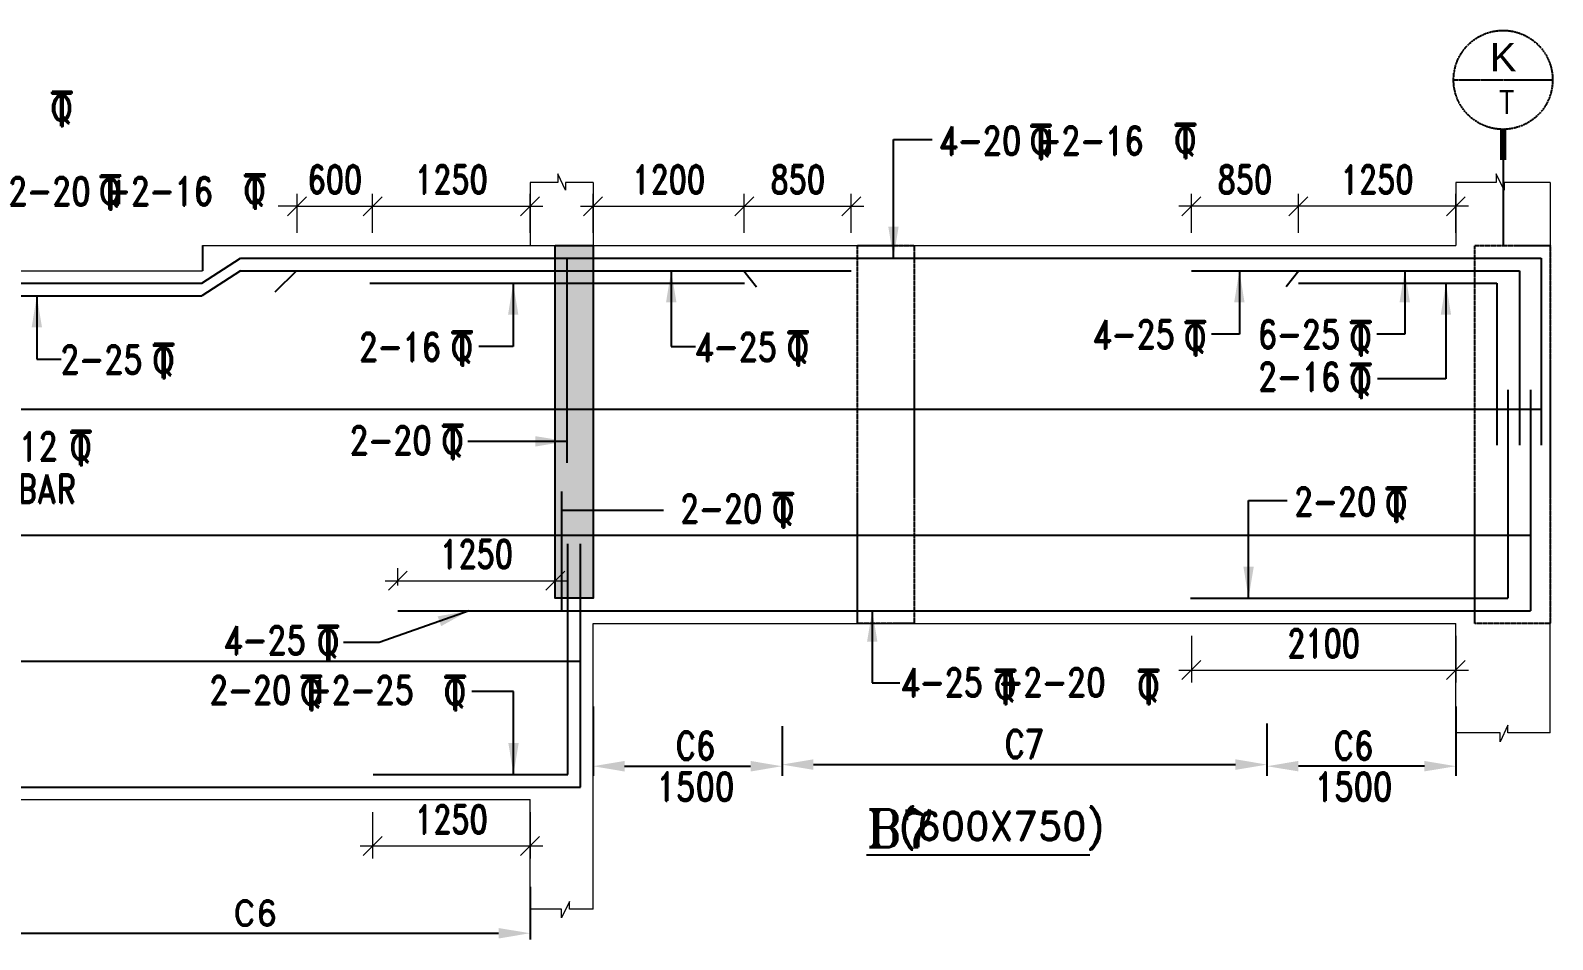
# Model space of a CAD drawing. Header units: millimetres. Extents: x 2061841 to 105821645, y -77612 to 48520811.
# Drawn here: x 2573880 to 2585965, y 35680 to 42899 of the extents above; entities that cross this region are included whole.
import ezdxf
from ezdxf.enums import TextEntityAlignment as Align

# ---------------------------------------------------------------- set-up
doc = ezdxf.new("R2010")
doc.units = ezdxf.units.MM
doc.header["$LTSCALE"] = 10
doc.header["$MEASUREMENT"] = 0
for name, pattern in [('$0$HIDDEN', [0.375, 0.25, -0.125]), ('BASEMENT COLUMN SETTING OUT-PART 2_R4$0$CENTER', [2, 1.25, -0.25, 0.25, -0.25]), ('CENTER', [2, 1.25, -0.25, 0.25, -0.25])]:
    doc.linetypes.add(name, pattern=pattern)
for name, color, linetype in [('A-Grid-Tower', 8, 'CENTER'), ('BASEMENT COLUMN SETTING OUT-PART 2_R4$0$A-GRID-MAIN', 2, 'BASEMENT COLUMN SETTING OUT-PART 2_R4$0$CENTER'), ('BEAM', 4, 'Continuous'), ('BEAM HATCH', 252, 'Continuous'), ('DIM1', 3, 'Continuous'), ('LEADER', 3, 'Continuous'), ('REIN', 1, 'Continuous'), ('SHEET', 7, 'Continuous'), ('VIN_BEAM', 4, 'Continuous')]:
    doc.layers.add(name, color=color, linetype=linetype)
doc.layers.add('TEXT', color=2, linetype='Continuous', lineweight=25)
doc.layers.add('VIN_SLAB DIMENSION', color=3, linetype='Continuous', lineweight=13)
doc.styles.add('200', font='romand.shx', dxfattribs={"width": 0.8, "height": 225})
doc.styles.add('BASEMENT COLUMN SETTING OUT-PART 2_R4$0$MAS-TXTL', font='arial.ttf', dxfattribs={"height": 200})
doc.styles.add('BASEMENT COLUMN SETTING OUT-PART 2_R4$0$MAS-TXTS', font='romans.shx', dxfattribs={"width": 0.8, "height": 180})
doc.styles.add('GRID', font='romand.shx')
doc.styles.add('PK', font='romand.shx', dxfattribs={"width": 0.7, "height": 225})
doc.styles.add('PRP 100', font='romand.shx', dxfattribs={"width": 0.75})
doc.styles.add('RD', font='romand.shx', dxfattribs={"width": 0.9, "height": 225})
doc.styles.add('ROMAND', font='romand', dxfattribs={"height": 200})
doc.styles.add('RT', font='romant.shx', dxfattribs={"height": 250})
doc.dimstyles.new('dim', dxfattribs={"dimtxt": 225, "dimasz": 150, "dimexe": 100, "dimexo": 100, "dimgap": 100, "dimtad": 1, "dimdec": 0, "dimlfac": -1, "dimrnd": 5, "dimdsep": 46, "dimtxsty": 'PRP 100', "dimblk": 'OBLIQUE', "dimcen": 1.5, "dimdle": 100, "dimclrd": 3, "dimclre": 3, "dimclrt": 2, "dimadec": 0, "dimazin": 0, "dimtfac": 1, "dimtdec": 0, "dimtix": 1, "dimtmove": 0, "dimatfit": 3, "dimldrblk": 'OBLIQUE', "dimfxl": 200, "dimlwd": -1, "dimlwe": -1, "dimarcsym": 0})
doc.dimstyles.new('GR', dxfattribs={"dimtxt": 225, "dimasz": 100, "dimexe": 50, "dimexo": 50, "dimgap": 40, "dimtad": 1, "dimdec": 0, "dimzin": 0, "dimdsep": 46, "dimtxsty": 'RD', "dimblk1": 'OBLIQUE', "dimblk2": 'OBLIQUE', "dimsah": 1, "dimcen": 0, "dimdle": 100, "dimclrd": 3, "dimclre": 3, "dimclrt": 2, "dimadec": 0, "dimazin": 0, "dimtfac": 1, "dimtdec": 0, "dimtix": 1, "dimtmove": 0, "dimatfit": 3, "dimfxl": 1, "dimtolj": 1, "dimtzin": 0, "dimarcsym": 0})
doc.dimstyles.new('GR2', dxfattribs={"dimtxt": 225, "dimasz": 100, "dimexe": 75, "dimexo": 75, "dimgap": 50, "dimtad": 1, "dimdec": 0, "dimdsep": 46, "dimtxsty": '200', "dimblk1": 'OBLIQUE', "dimblk2": 'OBLIQUE', "dimsah": 1, "dimcen": 50, "dimdle": 75, "dimclrd": 3, "dimclre": 3, "dimclrt": 2, "dimadec": 0, "dimazin": 0, "dimtfac": 1, "dimtdec": 0, "dimtix": 1, "dimtmove": 0, "dimatfit": 3, "dimldrblk": 'OBLIQUE', "dimfxl": 1, "dimtolj": 1, "dimtzin": 0, "dimarcsym": 0})
doc.dimstyles.new('GRID', dxfattribs={"dimtxt": 300, "dimasz": 75, "dimexe": 50, "dimexo": 50, "dimgap": 60, "dimtad": 1, "dimdec": 0, "dimdsep": 46, "dimtxsty": 'GRID', "dimblk1": 'OBLIQUE', "dimblk2": 'OBLIQUE', "dimsah": 1, "dimcen": 2.5, "dimdle": 50, "dimclrd": 3, "dimclre": 3, "dimclrt": 2, "dimadec": 0, "dimazin": 0, "dimtfac": 1, "dimtdec": 0, "dimtmove": 0, "dimatfit": 3, "dimldrblk": 'OBLIQUE', "dimfxl": 1, "dimarcsym": 0})

# ---------------------------------------------------------------- blocks, each defined once
blk = doc.blocks.new('A$C33BE299A')
at = {"layer": 'SHEET', "color": 4, "style": 'ROMAND'}
for s, height, p in [('T', 170, (-16.2, 0)), ('Q', 125, (-14.4, 26.9))]:
    blk.add_text(s, height=height, dxfattribs=at).set_placement(p)
blk = doc.blocks.new('_Oblique')
at = {"color": 0, "linetype": 'ByBlock', "lineweight": -2}
blk.add_line((-0.5, -0.5), (0.5, 0.5), dxfattribs=at)
blk = doc.blocks.new('*D2498')
at = {"layer": 'Defpoints', "color": 0, "transparency": 16777216}
for p in [(2577847, 41502), (2576597, 41191, 0), (2577847, 41191, 0)]:
    blk.add_point(p, dxfattribs=at)
at = {"layer": 'VIN_SLAB DIMENSION', "color": 3, "transparency": 16777216}
for p, q in [((2576597, 41291), (2576597, 41602)), ((2577847, 41291), (2577847, 41602)), ((2576497, 41502), (2577947, 41502))]:
    blk.add_line(p, q, dxfattribs=at)
at = {"layer": 'VIN_SLAB DIMENSION', "color": 3, "transparency": 16777216, "xscale": 150, "yscale": 150, "zscale": 150, "rotation": 180}
blk.add_blockref('_Oblique', (2576597, 41502), dxfattribs=at)
at = {"layer": 'VIN_SLAB DIMENSION', "color": 3, "transparency": 16777216, "xscale": 150, "yscale": 150, "zscale": 150}
blk.add_blockref('_Oblique', (2577847, 41502), dxfattribs=at)
at = {"layer": 'VIN_SLAB DIMENSION', "color": 2, "transparency": 16777216, "insert": (2577222, 41715), "char_height": 225, "attachment_point": 5, "style": 'PRP 100'}
blk.add_mtext('1250', dxfattribs=at)
blk = doc.blocks.new('OBLIQUE')
blk = doc.blocks.new('*D2499')
at = {"layer": 'Defpoints', "color": 0, "linetype": 'Continuous', "ltscale": 20, "transparency": 16777216}
for p in [(2577847, 36147, -52), (2573482, 36108, -52), (2577847, 35730)]:
    blk.add_point(p, dxfattribs=at)
at = {"layer": 'DIM1', "color": 3, "linetype": 'Continuous', "lineweight": -2, "ltscale": 20, "transparency": 16777216}
for p, q in [((2573482, 36058), (2573482, 35680)), ((2577847, 36097), (2577847, 35680)), ((2573732, 35730), (2577597, 35730))]:
    blk.add_line(p, q, dxfattribs=at)
at = {"layer": 'DIM1', "color": 3, "linetype": 'Continuous', "ltscale": 20, "transparency": 16777216}
for points in [[(2573732, 35771), (2573732, 35688), (2573482, 35730)], [(2577597, 35771), (2577597, 35688), (2577847, 35730)]]:
    blk.add_solid(points, dxfattribs=at)
at = {"layer": 'DIM1', "color": 2, "linetype": 'Continuous', "ltscale": 20, "transparency": 16777216, "insert": (2575665, 35890), "char_height": 200, "attachment_point": 5, "style": 'GRID'}
blk.add_mtext('C6', dxfattribs=at)
blk = doc.blocks.new('*D2321')
at = {"layer": 'Defpoints', "color": 0, "transparency": 16777216}
for p in [(2576597, 36791, 0), (2577847, 36791, 0), (2576597, 36422)]:
    blk.add_point(p, dxfattribs=at)
at = {"layer": 'VIN_SLAB DIMENSION', "color": 3, "transparency": 16777216}
for p, q in [((2576597, 36691), (2576597, 36322)), ((2577847, 36691), (2577847, 36322)), ((2577947, 36422), (2576497, 36422))]:
    blk.add_line(p, q, dxfattribs=at)
at = {"layer": 'VIN_SLAB DIMENSION', "color": 3, "transparency": 16777216, "xscale": 150, "yscale": 150, "zscale": 150, "rotation": 180}
blk.add_blockref('_Oblique', (2576597, 36422), dxfattribs=at)
at = {"layer": 'VIN_SLAB DIMENSION', "color": 3, "transparency": 16777216, "xscale": 150, "yscale": 150, "zscale": 150}
blk.add_blockref('_Oblique', (2577847, 36422), dxfattribs=at)
at = {"layer": 'VIN_SLAB DIMENSION', "color": 2, "transparency": 16777216, "insert": (2577222, 36634), "char_height": 225, "attachment_point": 5, "style": 'PRP 100'}
blk.add_mtext('1250', dxfattribs=at)
blk = doc.blocks.new('*D2325')
at = {"layer": 'BEAM', "color": 3, "lineweight": -2, "transparency": 16777216}
for p, q in [((2578347, 37530), (2578347, 36981)), ((2579847, 37375), (2579847, 36981)), ((2578597, 37056), (2579597, 37056))]:
    blk.add_line(p, q, dxfattribs=at)
at = {"layer": 'BEAM', "color": 3, "transparency": 16777216}
for points in [[(2578597, 37098), (2578597, 37014), (2578347, 37056)], [(2579597, 37098), (2579597, 37014), (2579847, 37056)]]:
    blk.add_solid(points, dxfattribs=at)
at = {"layer": 'Defpoints', "color": 0, "transparency": 16777216}
for p in [(2578347, 37605, 0), (2579847, 37450, 0), (2579847, 37056)]:
    blk.add_point(p, dxfattribs=at)
at = {"layer": 'BEAM', "color": 2, "transparency": 16777216, "char_height": 225, "attachment_point": 5, "style": '200'}
for s, insert in [('\\A1;C6', (2579160, 37219)), ('\\A1;1500', (2579160, 36894))]:
    blk.add_mtext(s, dxfattribs=dict(at, insert=insert))
blk = doc.blocks.new('*D2326')
at = {"layer": 'BEAM', "color": 3, "lineweight": -2, "transparency": 16777216}
for p, q in [((2585197, 37531), (2585197, 36981)), ((2583697, 37395), (2583697, 36981)), ((2584947, 37056), (2583947, 37056))]:
    blk.add_line(p, q, dxfattribs=at)
at = {"layer": 'BEAM', "color": 3, "transparency": 16777216}
for points in [[(2583947, 37098), (2583947, 37015), (2583697, 37056)], [(2584947, 37098), (2584947, 37015), (2585197, 37056)]]:
    blk.add_solid(points, dxfattribs=at)
at = {"layer": 'Defpoints', "color": 0, "transparency": 16777216}
for p in [(2585197, 37606, 0), (2583697, 37470, 0), (2583697, 37056)]:
    blk.add_point(p, dxfattribs=at)
at = {"layer": 'BEAM', "color": 2, "transparency": 16777216, "char_height": 225, "attachment_point": 5, "style": '200'}
for s, insert in [('\\A1;C6', (2584385, 37219)), ('\\A1;1500', (2584385, 36894))]:
    blk.add_mtext(s, dxfattribs=dict(at, insert=insert))
blk = doc.blocks.new('*D2327')
at = {"layer": 'BEAM', "color": 3, "lineweight": -2, "transparency": 16777216}
for p, q in [((2579847, 37300), (2579847, 36994)), ((2583697, 37320), (2583697, 36994)), ((2580097, 37069), (2583447, 37069))]:
    blk.add_line(p, q, dxfattribs=at)
at = {"layer": 'BEAM', "color": 3, "transparency": 16777216}
for points in [[(2580097, 37111), (2580097, 37027), (2579847, 37069)], [(2583447, 37111), (2583447, 37027), (2583697, 37069)]]:
    blk.add_solid(points, dxfattribs=at)
at = {"layer": 'Defpoints', "color": 0, "transparency": 16777216}
for p in [(2579847, 37375), (2583697, 37395, 14), (2583697, 37069)]:
    blk.add_point(p, dxfattribs=at)
at = {"layer": 'BEAM', "color": 2, "transparency": 16777216, "insert": (2581772, 37232), "char_height": 225, "attachment_point": 5, "style": '200'}
blk.add_mtext('\\A1;C7', dxfattribs=at)
blk = doc.blocks.new('*D2368')
at = {"layer": 'Defpoints', "color": 0, "transparency": 16777216}
for p in [(2583947, 41502), (2583947, 41191, 0), (2585197, 41191, 0)]:
    blk.add_point(p, dxfattribs=at)
at = {"layer": 'VIN_SLAB DIMENSION', "color": 3, "transparency": 16777216}
for p, q in [((2583947, 41291), (2583947, 41602)), ((2585197, 41291), (2585197, 41602)), ((2585297, 41502), (2583847, 41502))]:
    blk.add_line(p, q, dxfattribs=at)
at = {"layer": 'VIN_SLAB DIMENSION', "color": 3, "transparency": 16777216, "xscale": 150, "yscale": 150, "zscale": 150, "rotation": 180}
blk.add_blockref('_Oblique', (2583947, 41502), dxfattribs=at)
at = {"layer": 'VIN_SLAB DIMENSION', "color": 3, "transparency": 16777216, "xscale": 150, "yscale": 150, "zscale": 150}
blk.add_blockref('_Oblique', (2585197, 41502), dxfattribs=at)
at = {"layer": 'VIN_SLAB DIMENSION', "color": 2, "transparency": 16777216, "insert": (2584572, 41715), "char_height": 225, "attachment_point": 5, "style": 'PRP 100'}
blk.add_mtext('1250', dxfattribs=at)
blk = doc.blocks.new('*D2369')
at = {"layer": 'Defpoints', "color": 0, "transparency": 16777216}
for p in [(2583097, 41502), (2583097, 41191), (2583947, 41191)]:
    blk.add_point(p, dxfattribs=at)
at = {"layer": 'VIN_SLAB DIMENSION', "color": 3, "transparency": 16777216}
for p, q in [((2583097, 41291), (2583097, 41602)), ((2583947, 41291), (2583947, 41602)), ((2584047, 41502), (2582997, 41502))]:
    blk.add_line(p, q, dxfattribs=at)
at = {"layer": 'VIN_SLAB DIMENSION', "color": 3, "transparency": 16777216, "xscale": 150, "yscale": 150, "zscale": 150, "rotation": 180}
blk.add_blockref('_Oblique', (2583097, 41502), dxfattribs=at)
at = {"layer": 'VIN_SLAB DIMENSION', "color": 3, "transparency": 16777216, "xscale": 150, "yscale": 150, "zscale": 150}
blk.add_blockref('_Oblique', (2583947, 41502), dxfattribs=at)
at = {"layer": 'VIN_SLAB DIMENSION', "color": 2, "transparency": 16777216, "insert": (2583522, 41715), "char_height": 225, "attachment_point": 5, "style": 'PRP 100'}
blk.add_mtext('850', dxfattribs=at)
blk = doc.blocks.new('*D2389')
at = {"layer": 'Defpoints', "color": 0, "transparency": 16777216}
for p in [(2578047, 38529), (2576797, 38391, 0), (2578047, 38391, 0)]:
    blk.add_point(p, dxfattribs=at)
at = {"layer": 'VIN_SLAB DIMENSION', "color": 3, "transparency": 16777216}
for p, q in [((2576797, 38491), (2576797, 38629)), ((2578047, 38491), (2578047, 38629)), ((2576697, 38529), (2578147, 38529))]:
    blk.add_line(p, q, dxfattribs=at)
at = {"layer": 'VIN_SLAB DIMENSION', "color": 3, "transparency": 16777216, "xscale": 150, "yscale": 150, "zscale": 150, "rotation": 180}
blk.add_blockref('_Oblique', (2576797, 38529), dxfattribs=at)
at = {"layer": 'VIN_SLAB DIMENSION', "color": 3, "transparency": 16777216, "xscale": 150, "yscale": 150, "zscale": 150}
blk.add_blockref('_Oblique', (2578047, 38529), dxfattribs=at)
at = {"layer": 'VIN_SLAB DIMENSION', "color": 2, "transparency": 16777216, "insert": (2577422, 38741), "char_height": 225, "attachment_point": 5, "style": 'PRP 100'}
blk.add_mtext('1250', dxfattribs=at)
blk = doc.blocks.new('*D2391')
at = {"layer": 'Defpoints', "color": 0, "transparency": 16777216}
for p in [(2576597, 41502), (2575997, 41191), (2576597, 41191)]:
    blk.add_point(p, dxfattribs=at)
at = {"layer": 'VIN_SLAB DIMENSION', "color": 3, "transparency": 16777216}
for p, q in [((2575997, 41291), (2575997, 41602)), ((2576597, 41291), (2576597, 41602)), ((2575997, 41502), (2575847, 41502)), ((2575997, 41502), (2576597, 41502)), ((2576597, 41502), (2576747, 41502))]:
    blk.add_line(p, q, dxfattribs=at)
at = {"layer": 'VIN_SLAB DIMENSION', "color": 3, "transparency": 16777216, "xscale": 150, "yscale": 150, "zscale": 150}
blk.add_blockref('_Oblique', (2575997, 41502), dxfattribs=at)
at = {"layer": 'VIN_SLAB DIMENSION', "color": 3, "transparency": 16777216, "xscale": 150, "yscale": 150, "zscale": 150, "rotation": 180}
blk.add_blockref('_Oblique', (2576597, 41502), dxfattribs=at)
at = {"layer": 'VIN_SLAB DIMENSION', "color": 2, "transparency": 16777216, "insert": (2576297, 41715), "char_height": 225, "attachment_point": 5, "style": 'PRP 100'}
blk.add_mtext('600', dxfattribs=at)
blk = doc.blocks.new('*D2392')
at = {"layer": 'Defpoints', "color": 0, "transparency": 16777216}
for p in [(2579547, 41502), (2578347, 41191, 0), (2579547, 41191, 0)]:
    blk.add_point(p, dxfattribs=at)
at = {"layer": 'VIN_SLAB DIMENSION', "color": 3, "transparency": 16777216}
for p, q in [((2578347, 41291), (2578347, 41602)), ((2579547, 41291), (2579547, 41602)), ((2578247, 41502), (2579647, 41502))]:
    blk.add_line(p, q, dxfattribs=at)
at = {"layer": 'VIN_SLAB DIMENSION', "color": 3, "transparency": 16777216, "xscale": 150, "yscale": 150, "zscale": 150, "rotation": 180}
blk.add_blockref('_Oblique', (2578347, 41502), dxfattribs=at)
at = {"layer": 'VIN_SLAB DIMENSION', "color": 3, "transparency": 16777216, "xscale": 150, "yscale": 150, "zscale": 150}
blk.add_blockref('_Oblique', (2579547, 41502), dxfattribs=at)
at = {"layer": 'VIN_SLAB DIMENSION', "color": 2, "transparency": 16777216, "insert": (2578947, 41715), "char_height": 225, "attachment_point": 5, "style": 'PRP 100'}
blk.add_mtext('1200', dxfattribs=at)
blk = doc.blocks.new('*D2393')
at = {"layer": 'Defpoints', "color": 0, "transparency": 16777216}
for p in [(2580397, 41502), (2579547, 41191), (2580397, 41191)]:
    blk.add_point(p, dxfattribs=at)
at = {"layer": 'VIN_SLAB DIMENSION', "color": 3, "transparency": 16777216}
for p, q in [((2579547, 41291), (2579547, 41602)), ((2580397, 41291), (2580397, 41602)), ((2579447, 41502), (2580497, 41502))]:
    blk.add_line(p, q, dxfattribs=at)
at = {"layer": 'VIN_SLAB DIMENSION', "color": 3, "transparency": 16777216, "xscale": 150, "yscale": 150, "zscale": 150, "rotation": 180}
blk.add_blockref('_Oblique', (2579547, 41502), dxfattribs=at)
at = {"layer": 'VIN_SLAB DIMENSION', "color": 3, "transparency": 16777216, "xscale": 150, "yscale": 150, "zscale": 150}
blk.add_blockref('_Oblique', (2580397, 41502), dxfattribs=at)
at = {"layer": 'VIN_SLAB DIMENSION', "color": 2, "transparency": 16777216, "insert": (2579972, 41715), "char_height": 225, "attachment_point": 5, "style": 'PRP 100'}
blk.add_mtext('850', dxfattribs=at)
blk = doc.blocks.new('BASEMENT COLUMN SETTING OUT-PART 2_R4$0$GRID TARGET1')
blk.add_wipeout([(393, -655), (392, -641), (392, -628), (390, -614), (389, -600), (387, -587), (384, -573), (381, -560), (377, -547), (373, -534), (369, -521), (364, -508), (359, -495), (353, -483), (347, -471), (340, -459), (333, -447), (325, -435), (318, -424), (309, -413), (301, -403), (292, -392), (282, -382), (273, -373), (263, -363), (252, -354), (242, -346), (231, -337), (220, -330), (208, -322), (196, -315), (184, -308), (172, -302), (160, -296), (147, -291), (134, -286), (121, -282), (108, -278), (95, -274), (82, -271), (68, -268), (55, -266), (41, -265), (27, -263), (14, -263), (0, -262), (-14, -263), (-27, -263), (-41, -265), (-55, -266), (-68, -268), (-82, -271), (-95, -274), (-108, -278), (-121, -282), (-134, -286), (-147, -291), (-160, -296), (-172, -302), (-184, -308), (-196, -315), (-208, -322), (-220, -330), (-231, -337), (-242, -346), (-252, -354), (-263, -363), (-273, -373), (-282, -382), (-292, -392), (-301, -403), (-309, -413), (-318, -424), (-325, -435), (-333, -447), (-340, -459), (-347, -471), (-353, -483), (-359, -495), (-364, -508), (-369, -521), (-373, -534), (-377, -547), (-381, -560), (-384, -573), (-387, -587), (-389, -600), (-390, -614), (-392, -628), (-392, -641), (-393, -655), (-392, -669), (-392, -682), (-390, -696), (-389, -710), (-387, -723), (-384, -737), (-381, -750), (-377, -763), (-373, -776), (-369, -789), (-364, -802), (-359, -815), (-353, -827), (-347, -839), (-340, -851), (-333, -863), (-325, -875), (-318, -886), (-309, -897), (-301, -907), (-292, -918), (-282, -928), (-273, -937), (-263, -947), (-252, -956), (-242, -964), (-231, -973), (-220, -981), (-208, -988), (-196, -995), (-184, -1002), (-172, -1008), (-160, -1014), (-147, -1019), (-134, -1024), (-121, -1028), (-108, -1032), (-95, -1036), (-82, -1039), (-68, -1042), (-55, -1044), (-41, -1046), (-27, -1047), (-14, -1047), (0, -1048), (14, -1047), (27, -1047), (41, -1046), (55, -1044), (68, -1042), (82, -1039), (95, -1036), (108, -1032), (121, -1028), (134, -1024), (147, -1019), (160, -1014), (172, -1008), (184, -1002), (196, -995), (208, -988), (220, -981), (231, -973), (242, -964), (252, -956), (263, -947), (273, -937), (282, -928), (292, -918), (301, -907), (309, -897), (318, -886), (325, -875), (333, -863), (340, -851), (347, -839), (353, -827), (359, -815), (364, -802), (369, -789), (373, -776), (377, -763), (381, -750), (384, -737), (387, -723), (389, -710), (390, -696), (392, -682), (392, -669)])
blk.add_line((-393, -655), (393, -655))
at = {"const_width": 48.8}
blk.add_lwpolyline([(0, -1048), (0, -1292)], dxfattribs=at)
blk.add_circle((0, -655), 393)
for tag, height, style, p in [('AS', 225, 'BASEMENT COLUMN SETTING OUT-PART 2_R4$0$MAS-TXTL', (0, -586)), ('REF', 180, 'BASEMENT COLUMN SETTING OUT-PART 2_R4$0$MAS-TXTS', (29, -925))]:
    blk.add_attdef(tag, text='', height=height, dxfattribs=dict(style=style)).set_placement(p, align=Align.CENTER)
blk = doc.blocks.new('*D1144')
at = {"layer": 'Defpoints', "color": 0, "transparency": 16777216}
for p in [(2583097, 38191, 0), (2585197, 38191, 0), (2585197, 37820)]:
    blk.add_point(p, dxfattribs=at)
at = {"layer": 'VIN_SLAB DIMENSION', "color": 3, "transparency": 16777216}
for p, q in [((2583097, 38091), (2583097, 37720)), ((2585197, 38091), (2585197, 37720)), ((2582997, 37820), (2585297, 37820))]:
    blk.add_line(p, q, dxfattribs=at)
at = {"layer": 'VIN_SLAB DIMENSION', "color": 3, "transparency": 16777216, "xscale": 150, "yscale": 150, "zscale": 150, "rotation": 180}
blk.add_blockref('_Oblique', (2583097, 37820), dxfattribs=at)
at = {"layer": 'VIN_SLAB DIMENSION', "color": 3, "transparency": 16777216, "xscale": 150, "yscale": 150, "zscale": 150}
blk.add_blockref('_Oblique', (2585197, 37820), dxfattribs=at)
at = {"layer": 'VIN_SLAB DIMENSION', "color": 2, "transparency": 16777216, "insert": (2584147, 38032), "char_height": 225, "attachment_point": 5, "style": 'PRP 100'}
blk.add_mtext('2100', dxfattribs=at)

msp = doc.modelspace()

# ---------------------------------------------------------------- hatches: boundary and pattern name
at = {"layer": 'BEAM HATCH'}
msp.add_hatch(color=252, dxfattribs=at).paths.add_polyline_path([(2578047, 41190.6), (2578347, 41190.6), (2578347, 38390.6), (2578047, 38390.6)])

# ---------------------------------------------------------------- linework, layer by layer
at = {"layer": 'A-Grid-Tower', "color": 6}
msp.add_line((2585572, 41869.3, 0), (2585572, 41190.6, 0), dxfattribs=at)
at = {"layer": 'BEAM', "lineweight": 13}
for p, q in [((2578065.9, 41761.2, -51.6), (2578065.9, 41690.6, -51.6)), ((2578129, 41629.6, -51.6), (2578065.9, 41761.2, -51.6)), ((2585517.4, 41761.2, -51.6), (2585517.4, 41690.6, -51.6)), ((2585580.5, 41629.6, -51.6), (2585517.4, 41761.2, -51.6)), ((2577847, 41690.6, 0), (2577847, 41190.6, 0)), ((2578065.9, 41690.6, -51.6), (2577847, 41690.6, 51.6)), ((2578129, 41690.6, -51.6), (2578129, 41629.6, -51.6)), ((2578347, 41690.6, 0), (2578129, 41690.6, -51.6)), ((2578347, 41690.6, 0), (2578347, 41190.6, 0)), ((2585197, 41690.6, 0), (2585197, 41190.6, 0)), ((2585517.4, 41690.6, -51.6), (2585197, 41690.6, 51.6)), ((2585580.5, 41690.6, -51.6), (2585580.5, 41629.6, -51.6)), ((2585947, 41690.6, 0), (2585580.5, 41690.6, -51.6)), ((2585947, 41690.6, 0), (2585947, 41190.6, 0)), ((2575247, 41190.6, 14.5), (2585197, 41190.6, 0)), ((2585947, 41190.6, 0), (2585947, 38190.6, 0)), ((2573782.1, 40990.6, 0), (2575247, 40990.6, 0)), ((2578347, 35921.5, 51.6), (2578347.4, 38190.6, 3.6)), ((2578347.4, 38190.6, 3.6), (2585197, 38190.6, 0)), ((2585197, 37321.5, 0), (2585197, 38190.6, 0)), ((2585947, 37321.5, 0), (2585947, 38190.6, 0)), ((2585610.5, 37382.5, -51.6), (2585547.4, 37250.9, -51.6)), ((2585610.5, 37321.5, -51.6), (2585610.5, 37382.5, -51.6)), ((2585547.4, 37321.5, -51.6), (2585197, 37321.5, 51.6)), ((2585547.4, 37250.9, -51.6), (2585547.4, 37321.5, -51.6)), ((2585947, 37321.5, 0), (2585610.5, 37321.5, -51.6)), ((2568797.1, 36790.6, 51.6), (2577847, 36790.6, 51.6)), ((2577847, 35921.5, 51.6), (2577847, 36790.6, 51.6)), ((2578095.9, 35921.5, 0), (2577847, 35921.5, 103.1)), ((2578159.1, 35982.5, 0), (2578095.9, 35850.9, 0)), ((2578095.9, 35850.9, 0), (2578095.9, 35921.5, 0)), ((2578159.1, 35921.5, 0), (2578159.1, 35982.5, 0)), ((2578347, 35921.5, 51.6), (2578159.1, 35921.5, 0))]:
    msp.add_line(p, q, dxfattribs=at)
at = {"layer": 'BEAM'}
msp.add_line((2575247, 41190.6, 0), (2575247, 40990.6, 0), dxfattribs=at)
at = {"layer": 'REIN'}
for p, q in [((2575240.1, 40890.6, 51.6), (2575547, 41090.6, 0)), ((2575547, 41090.6, 0), (2585875.5, 41090.6, 0)), ((2578139.2, 41090.6, 0), (2578139.2, 39466.4, 0)), ((2585875.5, 41090.6, 0), (2585875.5, 39606.1, 0)), ((2575547, 40990.6, 0), (2575240.1, 40790.6, 0)), ((2575547, 40990.6, 0), (2580396.9, 40990.6, 0)), ((2575992.5, 40990.6, 0), (2575821.6, 40819.9, 0)), ((2579544.5, 40990.6, 0), (2579643.7, 40863.1, 0)), ((2583097.9, 40990.6, 0), (2585702.8, 40990.6, 0)), ((2583949.6, 40990.6, 0), (2583850.4, 40863.1, 0)), ((2585702.8, 40990.6, 0), (2585702.8, 39606.1, 0)), ((2571397, 40890.6, 51.6), (2575240.1, 40890.6, 51.6)), ((2576574.3, 40890.6, 0), (2579548.7, 40890.6, 0)), ((2583946.4, 40890.6, 0), (2585522.5, 40890.6, 0)), ((2585522.5, 40890.6, 0), (2585522.5, 39606.1, 0)), ((2571366.8, 40790.6, 0), (2575240.1, 40790.6, 0)), ((2585608.6, 40045.3, 0), (2585608.6, 38390.6, 0)), ((2585790.7, 40045.3, 0), (2585790.7, 38290.6, 0)), ((2561016.6, 39890.6, 51.6), (2585875.5, 39890.6, 0)), ((2578098.9, 38290.6, 5.9), (2578098.9, 39238.7, 5.9)), ((2560896.2, 38890.6, 51.6), (2585790.7, 38890.6, 0)), ((2578147.2, 36990.6, 29.6), (2578147.4, 38821.4, 3.6)), ((2578247.2, 36890.6, 31.1), (2578247.4, 38821.4, 3.6)), ((2583090.7, 38390.6, 51.6), (2585608.6, 38390.6, 0.1)), ((2576797.6, 38290.6, 7), (2585790.7, 38290.6, 0)), ((2568397.1, 37890, 14.1), (2578247.3, 37890.8, 16.8)), ((2576601.6, 36990.6, 51.6), (2578147.2, 36990.6, 51.6)), ((2568397.1, 36890.6, 51.6), (2578247.2, 36890.6, 51.6))]:
    msp.add_line(p, q, dxfattribs=at)
at = {"layer": 'VIN_BEAM', "elevation": 51.6}
msp.add_lwpolyline([(2578047, 41190.6), (2578347, 41190.6), (2578347, 38390.6), (2578047, 38390.6)], close=True, dxfattribs=at)
at = {"layer": 'VIN_BEAM', "linetype": '$0$HIDDEN'}
for points, elevation in [([(2580445.4, 41190.6), (2580895.4, 41190.6), (2580895.4, 38190.6), (2580445.4, 38190.6)], 44.7), ([(2585347, 41190.6), (2585947, 41190.6), (2585947, 38190.6), (2585347, 38190.6)], 51.6)]:
    msp.add_lwpolyline(points, close=True, dxfattribs=dict(at, elevation=elevation))

# ---------------------------------------------------------------- block references
at = {"layer": 'TEXT', "color": 1, "xscale": 1.600000001490116, "yscale": 1.600000001490116, "zscale": 1.600000001490116}
for p in [(2574056, 42139.5, 243709.9), (2581829.7, 41877, 243709.9), (2582977.2, 41884.5, 243709.9), (2574441.2, 41475.9, 243658.3), (2575588.7, 41483.4, 243658.3), (2577234.1, 40237, 243658.3), (2579901.5, 40237, 243658.3), (2583056.2, 40317.5, 243658.3), (2584369.4, 40317.5, 243658.3), (2574864.7, 40137, 243658.3), (2584369.4, 39980.4, 243658.3), (2577159.7, 39495.2, 243658.3), (2574207.5, 39446.6, 243709.9), (2579784.6, 38951.8, 243658.3), (2584650.7, 38997.6, 243660.7), (2576172, 37898.1, 243716.5), (2576037.4, 37500.8, 243761.4), (2577179, 37500.8, 243761.4), (2581548.4, 37549.4, 243709.9), (2582685, 37549.4, 243709.9)]:
    msp.add_blockref('A$C33BE299A', p, dxfattribs=at)

# ---------------------------------------------------------------- texts
at = {"layer": 'TEXT', "color": 2, "style": 'PK', "width": 0.8}
for s, p in [('4-20 +2-16', (2581090.8, 41910.4, 51.4)), ('2-20 +2-16', (2573702.4, 41509.3, -0.2)), ('2-16', (2576484.9, 40272.9, 0)), ('4-25', (2579152.3, 40272.9, 0)), ('4-25', (2582311.3, 40372.9, 0)), ('6-25', (2583624.5, 40372.9, 0)), ('2-25', (2574115.5, 40172.9, 0)), ('2-16', (2583624.5, 40035.8, 0)), ('2X3-12', (2573133.3, 39483.2, 51.6)), ('2-20', (2576410.5, 39531.1, 0)), ('FACE BAR', (2573053.3, 39147.1, 51.6)), ('2-20', (2579035.4, 38987.7, 0)), ('2-20', (2583910.3, 39044.4, 2.2)), ('2-20 +2-25', (2575297, 37547.6, 103))]:
    msp.add_text(s, height=225, dxfattribs=at).set_placement(p)
for s, p in [('4-25', (2575411.9, 37944.1, 58.2)), ('4-25 +2-20', (2580788.3, 37608.9, 51.6))]:
    msp.add_text(s, height=225, rotation=0, dxfattribs=at).set_placement(p)
at = {"layer": 'TEXT', "color": 1, "style": 'RT'}
msp.add_text('%%UB7      ', height=300, dxfattribs=at).set_placement((2581404.1, 36562.9, 51.6), align=Align.MIDDLE_CENTER)
at = {"layer": 'TEXT', "color": 2, "style": 'RD'}
msp.add_text('(600X750)', height=225, dxfattribs=at).set_placement((2580780.5, 36468.9, 51.6))

# ---------------------------------------------------------------- dimensions: what is measured, and where the dimension line sits
at = {"layer": 'BEAM'}
dim = msp.add_linear_dim(base=(2579847.4, 37056, 3.6), p1=(2578347.4, 37605.3, 3.6), p2=(2579847.4, 37450.2, 3.6), text='C6\\X1500', dimstyle='GR2', override={"dimasz": 250, "dimldrblk": 'OBLIQUE'}, dxfattribs=at)
dim.commit()
dim.dimension.update_dxf_attribs({"geometry": '*D2325', "text_midpoint": (2579160.1, 37056, 3.6), "dimtype": 160})
dim = msp.add_linear_dim(base=(2583697.4, 37056.4, 17.6), p1=(2585197.4, 37605.6, 17.6), p2=(2583697.4, 37469.9, 17.6), angle=180, text='C6\\X1500', dimstyle='GR2', override={"dimasz": 250, "dimldrblk": 'OBLIQUE'}, dxfattribs=at)
dim.commit()
dim.dimension.update_dxf_attribs({"geometry": '*D2326', "text_midpoint": (2584384.6, 37056.4, 17.6), "dimtype": 160})
dim = msp.add_linear_dim(base=(2583697.4, 37069.2, 3.6), p1=(2579847.4, 37375.2, 3.6), p2=(2583697.4, 37394.6, 17.6), text='C7', dimstyle='GR2', override={"dimasz": 250, "dimldrblk": 'OBLIQUE'}, dxfattribs=at)
dim.commit()
dim.dimension.update_dxf_attribs({"geometry": '*D2327', "text_midpoint": (2581772.4, 37231.7, 3.6)})
at = {"layer": 'DIM1', "linetype": 'Continuous', "ltscale": 20}
dim = msp.add_linear_dim(base=(2577847, 35729.6, 103.1), p1=(2573482, 36108.2, 51.6), p2=(2577847, 36147, 51.6), text='C6', dimstyle='GRID', override={"dimtxt": 200, "dimasz": 250, "dimsah": 0, "dimtmove": 1}, dxfattribs=at)
dim.commit()
dim.dimension.update_dxf_attribs({"geometry": '*D2499', "text_midpoint": (2575664.5, 35889.6, 103.1)})
at = {"layer": 'VIN_SLAB DIMENSION'}
for base, p1, p2, picture, middle in [((2576597, 41502.2, 0), (2575997, 41190.6, 0), (2576597, 41190.6, 0), '*D2391', (2576297, 41714.7, 0)), ((2580397, 41502.2, 51.6), (2579547, 41190.6, 51.6), (2580397, 41190.6, 51.6), '*D2393', (2579972, 41714.7, 51.6))]:
    dim = msp.add_linear_dim(base=base, p1=p1, p2=p2, dimstyle='dim', override={"dimtxsty": 'PRP 100', "dimldrblk": 'OBLIQUE'}, dxfattribs=at)
    dim.commit()
    dim.dimension.update_dxf_attribs({"geometry": picture, "text_midpoint": middle})
for base, p1, p2, picture, middle in [((2577847, 41502.2, 0), (2576597, 41190.6, 0), (2577847, 41190.6, 0), '*D2498', (2577222, 41714.7, 0)), ((2579547, 41502.2, 51.6), (2578347, 41190.6, 51.6), (2579547, 41190.6, 51.6), '*D2392', (2578947, 41714.7, 51.6)), ((2578047, 38528.7, 51.6), (2576797, 38390.6, 51.6), (2578047, 38390.6, 51.6), '*D2389', (2577422, 38741.2, 51.6)), ((2585197, 37819.9, 0), (2583097, 38190.6, 0), (2585197, 38190.6, 0), '*D1144', (2584147, 38032.4, 0))]:
    dim = msp.add_linear_dim(base=base, p1=p1, p2=p2, dimstyle='dim', dxfattribs=at)
    dim.commit()
    dim.dimension.update_dxf_attribs({"geometry": picture, "text_midpoint": middle})
dim = msp.add_linear_dim(base=(2583097, 41502.2, 51.6), p1=(2583947, 41190.6, 51.6), p2=(2583097, 41190.6, 51.6), angle=180, dimstyle='dim', override={"dimtxsty": 'PRP 100', "dimldrblk": 'OBLIQUE'}, dxfattribs=at)
dim.commit()
dim.dimension.update_dxf_attribs({"geometry": '*D2369', "text_midpoint": (2583522, 41714.7, 51.6)})
for base, p1, p2, picture, middle in [((2583947, 41502.2, 51.6), (2585197, 41190.6, 51.6), (2583947, 41190.6, 51.6), '*D2368', (2584572, 41714.7, 51.6)), ((2576597, 36421.6, 51.6), (2577847, 36790.6, 51.6), (2576597, 36790.6, 51.6), '*D2321', (2577222, 36634.1, 51.6))]:
    dim = msp.add_linear_dim(base=base, p1=p1, p2=p2, angle=180, dimstyle='dim', dxfattribs=at)
    dim.commit()
    dim.dimension.update_dxf_attribs({"geometry": picture, "text_midpoint": middle})

# ---------------------------------------------------------------- leaders
at = {"layer": 'LEADER', "color": 3}
for points in [[(2580731.8, 41090.2, 51.6), (2580731.8, 42033, 51.6), (2581039.2, 42033, 51.6)], [(2578967.5, 40990.6, 51.6), (2578967.5, 40387.8, 51.6), (2579159.5, 40387.8, 51.6)], [(2583478.1, 40990.6, 51.6), (2583478.1, 40487.8, 51.6), (2583256.5, 40487.8, 51.6)], [(2584791.2, 40990.6, 51.6), (2584791.2, 40487.8, 51.6), (2584569.7, 40487.8, 51.6)], [(2577712.8, 40890.6, 51.6), (2577712.8, 40387.8, 51.6), (2577438.9, 40387.8, 51.6)], [(2585118.3, 40890.6, 51.6), (2585118.3, 40130.9, 51.6), (2584574, 40130.9, 51.6)], [(2573930.7, 40790.6, 51.6), (2573930.7, 40287.8, 51.6), (2574122.7, 40287.8, 51.6)], [(2578139.2, 39635.8, 51.6), (2577352.4, 39635.8, 51.6)], [(2583551.2, 38390.2, 2.4), (2583551.2, 39167.1, 2.4), (2583858.7, 39167.1, 2.4)], [(2578098.9, 39089.5, 0), (2578906.2, 39089.5, 0)], [(2577362.4, 38290.6, 6.6), (2576648.5, 38038.1, 6.6), (2576364.7, 38038.1, 6.6)], [(2580563.4, 38294.5, 51.6), (2580563.4, 37717.3, 51.6), (2580781.4, 37717.3, 51.6)], [(2577715.3, 36990.2, 51.6), (2577715.3, 37648.7, 51.6), (2577385.2, 37648.7, 51.6)]]:
    msp.add_leader(points, dimstyle='GR', override={"dimasz": 250}, dxfattribs=at)

# ---------------------------------------------------------------- next in the draw order: block references
at = {"layer": 'BASEMENT COLUMN SETTING OUT-PART 2_R4$0$A-GRID-MAIN', "color": 240, "true_color": 0xed1f24}
msp.add_blockref('BASEMENT COLUMN SETTING OUT-PART 2_R4$0$GRID TARGET1', (2585572, 43161.1, 0), dxfattribs=at).add_auto_attribs({'REF': 'T', 'AS': 'K'})

doc.saveas('drawing.dxf')
